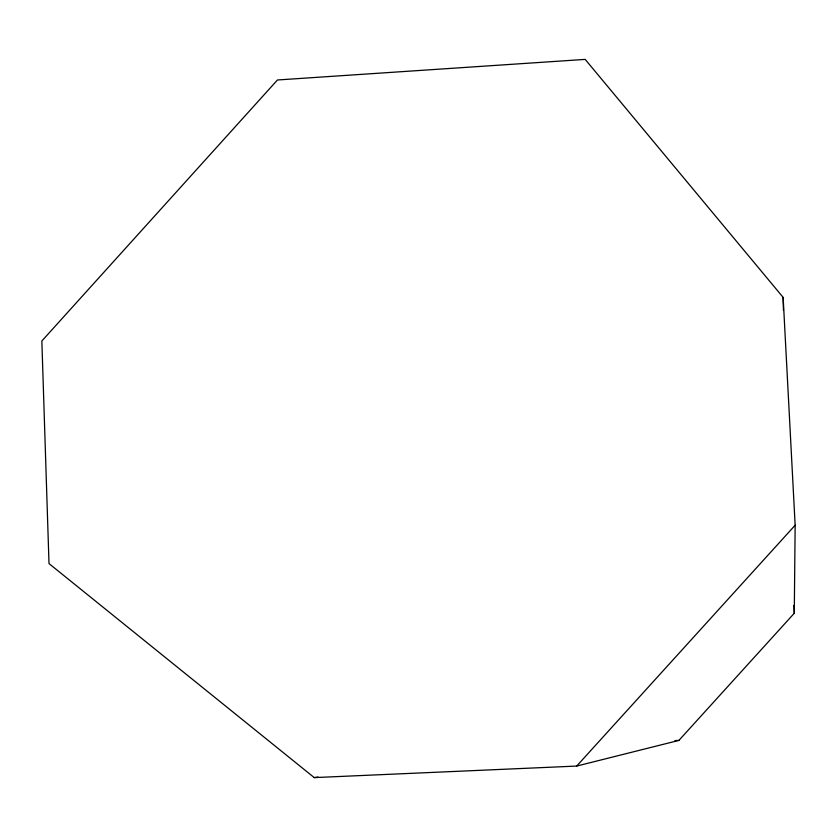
<?xml version="1.0" encoding="UTF-8"?>
<svg xmlns="http://www.w3.org/2000/svg" width="837" height="837" viewBox="0 0 837 837"><rect width="100%" height="100%" fill="white"/><g stroke="black" fill="none" stroke-linecap="round" stroke-linejoin="round"><path stroke-width="1.26" d="M794.282 613.239L795.15 525.217L783.139 297.407L585.189 59.396L277.465 79.975L41.85 340.983L49.006 563.583L314.252 777.604L576.693 766.064L678.912 740.4L794.282 613.239L793.874 605.444M576.693 766.064L795.15 525.217M314.252 777.604L318.133 777.071M674.988 740.567L678.912 740.4M783.139 297.407L783.453 310.401"/></g></svg>
